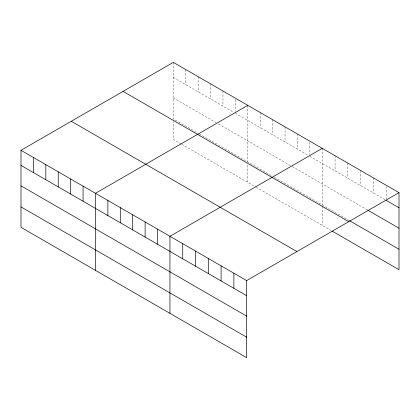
<?xml version="1.0" encoding="UTF-8"?>
<svg xmlns="http://www.w3.org/2000/svg" width="420" height="420" viewBox="0 0 420 420"><rect width="100%" height="100%" fill="white"/><g stroke="black" fill="none" stroke-linecap="round" stroke-linejoin="round"><path stroke-width="0.32" stroke-dasharray="2.1 1.58" d="M173.329 62.36L173.329 118.965L198.156 133.298M173.329 77.459L233.698 112.313M235.389 113.29L308.17 155.305M309.86 156.282L385.098 199.726M173.329 97.902L216.206 122.656M218.463 123.958L291.806 166.304M292.373 166.63L367.306 209.895M199.28 133.948L272.06 175.964M274.318 177.266L348.962 220.364M181.23 143.966L173.329 139.403L173.329 121.517M181.792 144.291L255.701 186.963M256.263 187.288L331.17 230.533M386.211 186.522L386.211 199.106M373.422 177.881L373.422 192.985M360.638 170.499L360.638 185.598M347.849 163.118L347.849 178.216M335.06 155.731L335.06 170.835M322.271 148.349L322.271 204.955M322.271 206.231L322.271 225.398M309.86 142.443L309.86 154.397M297.449 134.017L297.449 149.116M285.038 126.851L285.038 141.955M272.627 119.684L272.627 134.788M260.211 112.518L260.211 127.622M247.8 105.352L247.8 161.957M247.8 165.154L247.8 182.401M235.389 99.445L235.389 111.4M222.978 91.025L222.978 106.123M210.567 83.858L210.567 98.957M198.156 76.692L198.156 91.791M185.74 69.526L185.74 84.625"/><path stroke-width="0.63" d="M21 150.308L246.671 280.597L246.671 357.641L21 227.351L21 150.308L173.329 62.36L399 192.649L399 269.693L332.278 231.173M247.8 105.352L95.471 193.3L95.471 270.349M322.271 148.349L169.942 236.297L169.942 313.341M246.671 280.597L399 192.649M386.211 200.366L399 207.748M367.862 210.215L399 228.191M349.514 220.684L399 249.254M123.06 91.382L348.731 221.671M71.269 121.28L296.94 251.575M21 165.406L246.671 295.696M21 185.85L246.671 316.139M21 206.908L246.671 337.197M233.882 273.21L233.882 288.314M221.093 265.829L221.093 280.928M208.304 258.447L208.304 273.546M195.521 251.06L195.521 266.165M182.732 243.679L182.732 258.778M157.531 229.131L157.531 244.23M145.121 221.965L145.121 237.064M132.704 214.798L132.704 229.898M120.293 207.632L120.293 222.731M107.882 200.466L107.882 215.565M83.06 186.134L83.06 201.238M70.649 178.967L70.649 194.072M58.233 171.801L58.233 186.905M45.822 164.635L45.822 179.739M33.411 157.469L33.411 172.573"/></g></svg>
